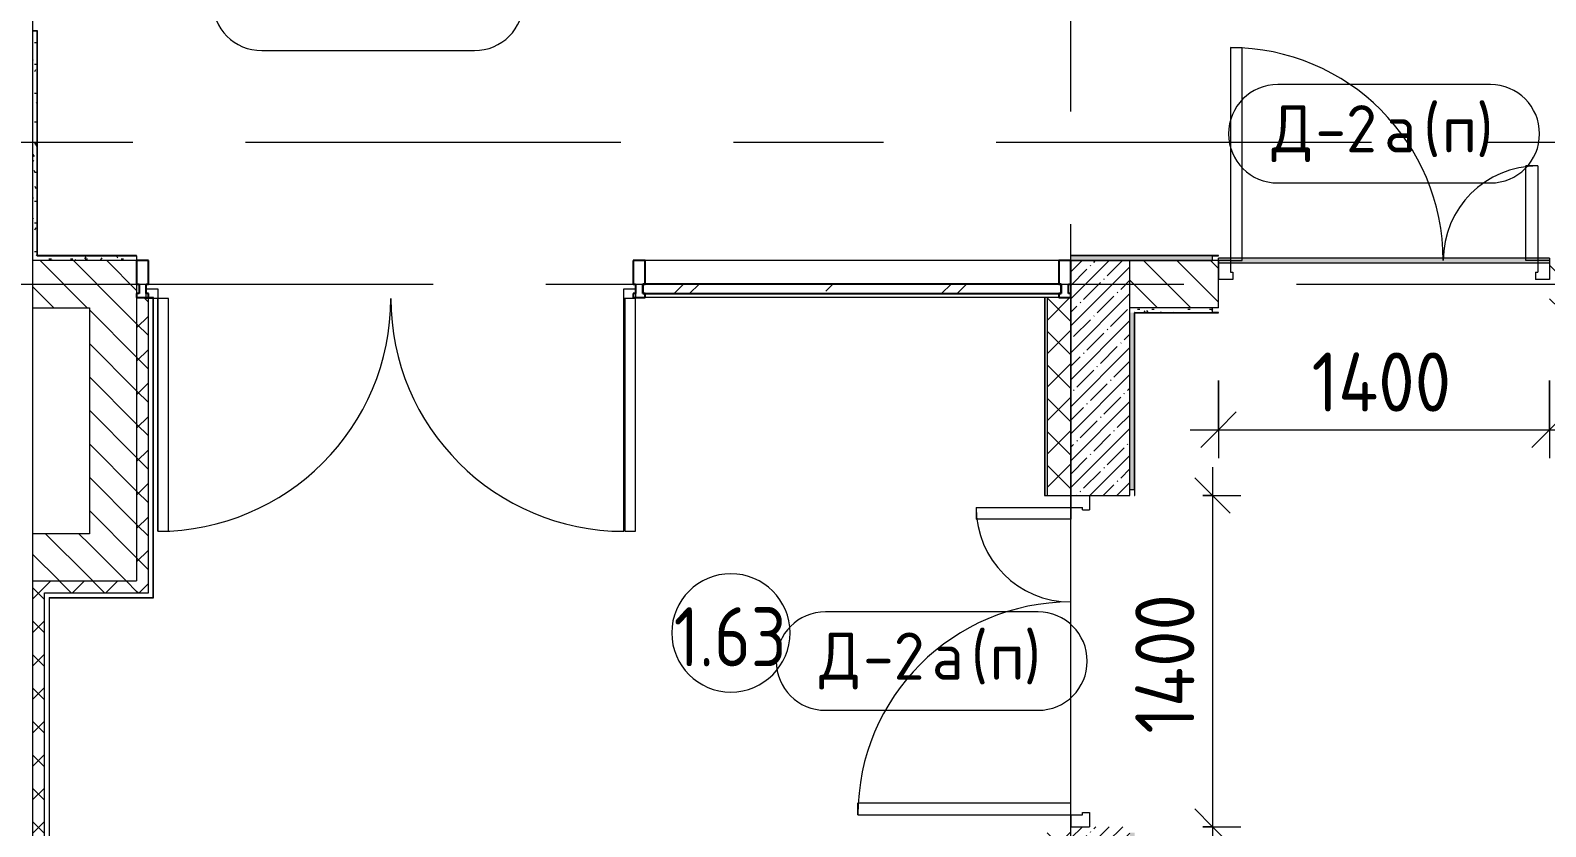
# Model space of a CAD drawing. Header units: millimetres. Extents: x 81459 to 274965, y -8553 to 29000.
# Drawn here: x 84960 to 91368, y 8206 to 11573 of the extents above; entities that cross this region are included whole.
import ezdxf

# ---------------------------------------------------------------- set-up
doc = ezdxf.new("R2010")
doc.units = ezdxf.units.MM
doc.linetypes.add('Осевая', pattern=[3175, 635, -476.25, 1587.5, -476.25])
for name, color, linetype, lineweight in [('A-ANNO-DIMS', 7, 'Continuous', 9), ('A-ANNO-DIMS-100', 7, 'Continuous', 9), ('A-AREA-IDEN', 7, 'Continuous', 9), ('A-DETL-GENF', 7, 'Continuous', 9), ('A-DOOR-IDEN', 7, 'Continuous', 9), ('A-GLAZ-CURT', 7, 'Continuous', 9), ('A-GLAZ-CURT-1', 7, 'Continuous', 25), ('A-GLAZ-CWMG', 7, 'Continuous', 9), ('A-GLAZ-CWMG-1', 7, 'Continuous', 25), ('A-WALL', 7, 'Continuous', 9), ('I-WALL', 7, 'Continuous', 9), ('Ограждение', 7, 'Continuous', 9), ('Оси', 7, 'Continuous', 9), ('Оси-2', 7, 'Осевая', 9), ('Поручни', 7, 'Continuous', 9)]:
    doc.layers.add(name, color=color, linetype=linetype, lineweight=lineweight)
for name, color, linetype, lineweight, true_color in [('A-DOOR-1', 1, 'Continuous', 9, 0xff0000), ('A-DOOR-2', 1, 'Continuous', 13, 0xff0000), ('A-DOOR-FRAM-1', 1, 'Continuous', 13, 0xff0000), ('A-WALL-1', 7, 'Continuous', 9, 0x3c3c3c), ('A-WALL-FNSH-1', 7, 'Continuous', 9, 0x3c3c3c)]:
    doc.layers.add(name, color=color, linetype=linetype, lineweight=lineweight, true_color=true_color)
doc.styles.add('GOST Common', font='GOST_Common.ttf', dxfattribs={"height": 200})
doc.styles.add('GOST Common_1', font='GOST_Common.ttf', dxfattribs={"width": 0.9, "height": 250})
doc.styles.add('ISOCPEUR', font='isocpeur.ttf', dxfattribs={"width": 0.9, "height": 250})
doc.dimstyles.new('ISO-2_5_0_9К_БОЛЬШОЙ', dxfattribs={"dimscale": 304.8, "dimtxt": 248.995294, "dimasz": 0.492126, "dimexe": 0.393701, "dimexo": 0.984252, "dimgap": 0, "dimtad": 1, "dimdec": 0, "dimrnd": 10, "dimzin": 0, "dimdsep": 46, "dimtxsty": 'ISOCPEUR', "dimblk1": 'OBLIQUE', "dimblk2": 'OBLIQUE', "dimsah": 1, "dimcen": 0.09, "dimdle": 0.393701, "dimazin": 0, "dimtfac": 1, "dimtdec": 4, "dimtix": 1, "dimtmove": 0, "dimatfit": 3, "dimfxl": 1, "dimtvp": 1, "dimtolj": 1, "dimtzin": 0, "dimarcsym": 2})
pattern_1 = [(135, (0, 0), (-70.71068, -70.71068), [])]
pattern_2 = [(45, (0, 0), (-70.71068, 70.71068), []), (135, (0, 0), (-70.71068, -70.71068), [])]
pattern_3 = [(0, (0, 0), (121.92, 30.48), [10.058, -81.382, 10.058, -81.382, -487.68]), (0, (0, 0), (121.92, 30.48), [-182.88, 10.058, -172.822, 10.058, -81.382, -213.36]), (0, (0, 0), (121.92, 30.48), [-457.2, 10.058, -50.902, 10.058, -142.342]), (120, (45.72, 15.24), (-87.356454, 90.345817), [10.058, -81.382, 10.058, -81.382, -487.68]), (120, (45.72, 15.24), (-87.356454, 90.345817), [-182.88, 10.058, -172.822, 10.058, -81.382, -213.36]), (120, (45.72, 15.24), (-87.356454, 90.345817), [-457.2, 10.058, -50.902, 10.058, -142.342]), (240, (60.96, 76.2), (-34.563546, -120.825817), [10.058, -81.382, 10.058, -81.382, -487.68]), (240, (60.96, 76.2), (-34.563546, -120.825817), [-182.88, 10.058, -172.822, 10.058, -81.382, -213.36]), (240, (60.96, 76.2), (-34.563546, -120.825817), [-457.2, 10.058, -50.902, 10.058, -142.342])]

# ---------------------------------------------------------------- blocks, each defined once
blk = doc.blocks.new('110_Дверь_СКБ_2Ст - Д-2а_п_ Из коридора на лестницу-32215424-План заполнения и маркировки дверных проемов 1 этажа в осях 23_1-33')
at = {"layer": 'A-DOOR-1'}
for centre, radius, start, end in [((-637.5, 125), 900, 0, 90), ((662.5, 125), 400, 90, 180)]:
    blk.add_arc(centre, radius, start, end, dxfattribs=at)
at = {"layer": 'A-DOOR-2'}
for p, q in [((-637.5, 1025), (-587.5, 1025)), ((-637.5, 1025), (-637.5, 125)), ((-587.5, 125), (-587.5, 1025)), ((662.5, 525), (612.5, 525)), ((612.5, 125), (612.5, 525)), ((662.5, 525), (662.5, 125)), ((-637.5, 125), (-587.5, 125)), ((662.5, 125), (612.5, 125))]:
    blk.add_line(p, q, dxfattribs=at)
at = {"layer": 'A-DOOR-FRAM-1'}
for p, q in [((-637.5, 125), (-687.5, 125)), ((-687.5, 125), (-687.5, 45)), ((-637.5, 125), (-637.5, 75)), ((-637.5, 75), (-627.5, 75)), ((-627.5, 75), (-627.5, 45)), ((652.5, 75), (662.5, 75)), ((652.5, 75), (652.5, 45)), ((712.5, 125), (662.5, 125)), ((662.5, 125), (662.5, 75)), ((712.5, 125), (712.5, 45)), ((-627.5, 45), (-687.5, 45)), ((712.5, 45), (652.5, 45))]:
    blk.add_line(p, q, dxfattribs=at)
blk = doc.blocks.new('Дверь_Витражная_остекление_ - ВВ-17 остекление-32475309-План заполнения и маркировки дверных проемов 1 этажа в осях 23_1-33')
at = {"layer": 'A-DETL-GENF'}
for p, q in [((-940, -20), (-985, -20)), ((-985, -20), (-985, -1005)), ((-940, -1005), (-940, -20)), ((990, -20), (990, -1005)), ((1035, -1005), (1035, -20)), ((-985, -1005), (-940, -1005)), ((990, -1005), (1035, -1005))]:
    blk.add_line(p, q, dxfattribs=at)
at = {"layer": 'A-DOOR-1'}
for p, q in [((-985, -1005), (-985, -20)), ((985, -1005), (985, -20))]:
    blk.add_line(p, q, dxfattribs=at)
for centre, start, end in [((-985, -20), 270, 0), ((985, -20), 180, 270)]:
    blk.add_arc(centre, 985, start, end, dxfattribs=at)
at = {"layer": 'A-DOOR-2'}
for p, q in [((-1035, 20), (-985, 20)), ((-1035, -20), (-1035, 20)), ((-985, 20), (-985, -20)), ((985, 20), (1035, 20)), ((985, -20), (985, 20)), ((1035, 20), (1035, -20)), ((-985, -20), (-1035, -20)), ((1035, -20), (985, -20))]:
    blk.add_line(p, q, dxfattribs=at)
blk = doc.blocks.new('Прямоугольный импост - Импост структурный с накладкой - 160мм Темный-30756008-План заполнения и маркировки дверных проемов 1 этажа в осях 23_1-33')
at = {"layer": 'A-GLAZ-CWMG-1'}
for p, q in [((-50, 0), (-50, 17)), ((-50, 17), (0, 17)), ((-40, 0), (-50, 0)), ((-40, -40), (-40, 0)), ((0, 0), (-10, 0)), ((-10, 0), (-10, -40)), ((0, 17), (0, 0)), ((-50, -140), (-50, -40)), ((-50, -40), (-40, -40)), ((-10, -40), (0, -40)), ((0, -40), (0, -140)), ((0, -140), (-50, -140))]:
    blk.add_line(p, q, dxfattribs=at)
blk = doc.blocks.new('Системная панель - Стекло - 40мм-32474674-План заполнения и маркировки дверных проемов 1 этажа в осях 23_1-33')
at = {"layer": 'A-GLAZ-CURT'}
h = blk.add_hatch(dxfattribs=at)
h.set_pattern_fill('FP_10', color=256, style=0, pattern_type=2)
h.set_pattern_definition([(45, (-88535, -10360), (-282.8427, 282.8427), [200, -600]), (45, (-88735, -10460), (-282.8427, 282.8427), [600, -200]), (45, (-88335, -10560), (-282.8427, 282.8427), [200, -600])])
h.paths.add_polyline_path([(885, 0), (885, 40), (-885, 40), (-885, 0)])
at = {"layer": 'A-GLAZ-CURT-1'}
for p, q in [((885, 40), (-885, 40)), ((-885, 40), (-885, 0)), ((-885, 0), (885, 0)), ((885, 0), (885, 40))]:
    blk.add_line(p, q, dxfattribs=at)
blk = doc.blocks.new('Прямоугольный импост - Импост структурный с накладкой - 160мм Темный-32475581-План заполнения и маркировки дверных проемов 1 этажа в осях 23_1-33')
at = {"layer": 'A-GLAZ-CWMG'}
for p, q in [((89310, 10600), (87560, 10600)), ((89250, 10443), (87560, 10443))]:
    blk.add_line(p, q, dxfattribs=at)
blk = doc.blocks.new('Прямоугольный импост - Импост структурный с накладкой - 160мм Темный-30755591-План заполнения и маркировки дверных проемов 1 этажа в осях 23_1-33')
at = {"layer": 'A-GLAZ-CWMG-1'}
for p, q in [((-25, 0), (-25, 17)), ((-25, 17), (25, 17)), ((-15, 0), (-25, 0)), ((-15, -40), (-15, 0)), ((25, 0), (15, 0)), ((15, 0), (15, -40)), ((25, 17), (25, 0)), ((-25, -140), (-25, -40)), ((-25, -40), (-15, -40)), ((15, -40), (25, -40)), ((25, -40), (25, -140)), ((25, -140), (-25, -140))]:
    blk.add_line(p, q, dxfattribs=at)
blk = doc.blocks.new('110_Дверь_СКБ_2Ст - Д-2а_п_ Из коридора на лестницу-32215207-План заполнения и маркировки дверных проемов 1 этажа в осях 23_1-33')
at = {"layer": 'A-DOOR-1'}
for centre, radius, start, end in [((-637.5, 100), 900, 0, 90), ((662.5, 100), 400, 90, 180)]:
    blk.add_arc(centre, radius, start, end, dxfattribs=at)
at = {"layer": 'A-DOOR-2'}
for p, q in [((-637.5, 1000), (-587.5, 1000)), ((-637.5, 1000), (-637.5, 100)), ((-587.5, 100), (-587.5, 1000)), ((662.5, 500), (612.5, 500)), ((612.5, 100), (612.5, 500)), ((662.5, 500), (662.5, 100)), ((-637.5, 100), (-587.5, 100)), ((662.5, 100), (612.5, 100))]:
    blk.add_line(p, q, dxfattribs=at)
at = {"layer": 'A-DOOR-FRAM-1'}
for p, q in [((-637.5, 100), (-687.5, 100)), ((-687.5, 100), (-687.5, 20)), ((-637.5, 100), (-637.5, 50)), ((712.5, 100), (662.5, 100)), ((662.5, 100), (662.5, 50)), ((712.5, 100), (712.5, 20)), ((-627.5, 20), (-687.5, 20)), ((-637.5, 50), (-627.5, 50)), ((-627.5, 50), (-627.5, 20)), ((652.5, 50), (662.5, 50)), ((652.5, 50), (652.5, 20)), ((712.5, 20), (652.5, 20))]:
    blk.add_line(p, q, dxfattribs=at)
blk = doc.blocks.new('Прямоугольный импост - Импост структурный с накладкой - 160мм Темный-32348142-План заполнения и маркировки дверных проемов 1 этажа в осях 23_1-33')
at = {"layer": 'A-GLAZ-CWMG-1'}
for p, q in [((0, 17), (-50, 17)), ((-50, 17), (-50, 0)), ((-50, 0), (-40, 0)), ((-40, 0), (-40, -40)), ((-10, -40), (-10, 0)), ((-10, 0), (0, 0)), ((0, 0), (0, 17)), ((-40, -40), (-50, -40)), ((-50, -40), (-50, -140)), ((0, -40), (-10, -40)), ((0, -140), (0, -40)), ((-50, -140), (0, -140))]:
    blk.add_line(p, q, dxfattribs=at)
blk = doc.blocks.new('Ограждение - Ограждение-32872100-План заполнения и маркировки дверных проемов 1 этажа в осях 23_1-33')
at = {"layer": 'Ограждение'}
blk.add_hatch(color=256, dxfattribs=at).paths.add_polyline_path([(91385, 10590), (91385, 10610), (89985, 10610), (89985, 10590)])
at = {"layer": 'Поручни'}
for p, q in [((89985, 10600), (89985, 10610)), ((91385, 10610), (89985, 10610)), ((89985, 10590), (91385, 10590)), ((91385, 10610), (91385, 10600))]:
    blk.add_line(p, q, dxfattribs=at)
blk = doc.blocks.new('DET_L_Линия разрыва - М100-30654842-План заполнения и маркировки дверных проемов 1 этажа в осях 23_1-33')
at = {"layer": 'A-DETL-GENF'}
blk.add_line((24079.7, 0), (12339.9, 0), dxfattribs=at)
blk = doc.blocks.new('М_двери - Типоразмер_рамка-25223575-План заполнения и маркировки дверных проемов 1 этажа в осях 23_1-33')
at = {"layer": 'A-DOOR-IDEN'}
for p, q in [((4.496, 2.08), (-4.496, 2.08)), ((-4.496, -2.08), (4.496, -2.08))]:
    blk.add_line(p, q, dxfattribs=at)
for centre, start, end in [((-4.496, 0), 90, 270), ((4.496, 0), 270, 90)]:
    blk.add_arc(centre, 2.08, start, end, dxfattribs=at)
blk = doc.blocks.new('Марка_Помещения - Номер-25198446-План заполнения и маркировки дверных проемов 1 этажа в осях 23_1-33')
at = {"layer": 'A-AREA-IDEN'}
for start, end in [(360, 180), (180, 360)]:
    blk.add_arc((0, 0), 2.5, start, end, dxfattribs=at)
blk = doc.blocks.new('DIMBLOCK37-План заполнения и маркировки дверных проемов 1 этажа в осях 23_1-33')
at = {"layer": 'A-ANNO-DIMS-100'}
for p, q in [((89985, 10092), (89985, 9764.5)), ((89985, 9884.5), (89985, 10092)), ((91385, 10092), (91385, 9764.5)), ((91385, 9884.5), (91385, 10092)), ((89865, 9884.5), (91505, 9884.5))]:
    blk.add_line(p, q, dxfattribs=at)
at = {"layer": 'A-ANNO-DIMS-100', "lineweight": 20}
for p, q in [((89985, 9884.5), (90060, 9959.5)), ((91385, 9884.5), (91460, 9959.5)), ((89985, 9884.5), (89910, 9809.5)), ((91385, 9884.5), (91310, 9809.5))]:
    blk.add_line(p, q, dxfattribs=at)
at = {"layer": 'A-ANNO-DIMS-100', "color": 0, "insert": (90378.5, 10211.1), "char_height": 250, "width": 735.494, "attachment_point": 1, "line_spacing_factor": 1.149209, "style": 'ISOCPEUR'}
blk.add_mtext('1400', dxfattribs=at)
blk = doc.blocks.new('_Oblique')
at = {"color": 0, "linetype": 'ByBlock', "lineweight": -2}
blk.add_line((-0.5, -0.5), (0.5, 0.5), dxfattribs=at)
blk = doc.blocks.new('DIMBLOCK38-План заполнения и маркировки дверных проемов 1 этажа в осях 23_1-33')
at = {"layer": 'A-ANNO-DIMS-100', "lineweight": 20}
for p, q in [((89959.5, 9606.1), (89884.5, 9681.1)), ((89959.5, 9606.1), (90034.5, 9531.1)), ((89959.5, 8206.1), (89884.5, 8281.1)), ((89959.5, 8206.1), (90034.5, 8131.1))]:
    blk.add_line(p, q, dxfattribs=at)
at = {"layer": 'A-ANNO-DIMS-100'}
for p, q in [((89959.5, 9726.1), (89959.5, 8086.1)), ((89918, 9606.1), (90079.5, 9606.1)), ((89959.5, 9606.1), (89918, 9606.1)), ((89918, 8206.1), (90079.5, 8206.1)), ((89959.5, 8206.1), (89918, 8206.1))]:
    blk.add_line(p, q, dxfattribs=at)
at = {"layer": 'A-ANNO-DIMS-100', "color": 0, "insert": (89632.9, 8599.6), "char_height": 250, "width": 735.494, "attachment_point": 1, "rotation": 90, "line_spacing_factor": 1.149209, "style": 'ISOCPEUR'}
blk.add_mtext('1400', dxfattribs=at)

msp = doc.modelspace()

# ---------------------------------------------------------------- hatches: boundary and pattern name
at = {"layer": 'I-WALL'}
h = msp.add_hatch(dxfattribs=at)
h.set_pattern_fill('FP_31', color=256, style=0, pattern_type=2)
h.set_pattern_definition(pattern_3)
h.paths.add_polyline_path([(84970.7, 10600), (84990, 10600), (84990, 11570), (84970.7, 11570), (84970.7, 10600.7)])
h = msp.add_hatch(dxfattribs=at)
h.set_pattern_fill('FP_4', color=256, style=0, pattern_type=2)
h.set_pattern_definition(pattern_1)
h.paths.add_polyline_path([(85410, 10400), (85410, 10600), (84970.7, 10599.4), (84970.7, 10400), (85210, 10400)])
h = msp.add_hatch(dxfattribs=at)
h.set_pattern_fill('FP_31', color=256, style=0, pattern_type=2)
h.set_pattern_definition(pattern_3)
h.paths.add_polyline_path([(85410, 10600), (85410, 10620), (84990, 10620), (84990, 10600)])
h = msp.add_hatch(dxfattribs=at)
h.set_pattern_fill('FP_31', color=256, style=0, pattern_type=2)
h.set_pattern_definition(pattern_3)
h.paths.add_polyline_path([(97399, 10600), (97398, 10620), (93460, 10620), (93460, 10600), (95205, 10600)])
h.paths.add_polyline_path([(92510, 10600), (92510, 10620), (91410, 10620), (91410, 10600)])
h.paths.add_polyline_path([(89960, 10600), (89960, 10620), (89359, 10620), (89359, 10600), (89887.9, 10600)])
h = msp.add_hatch(dxfattribs=at)
h.set_pattern_fill('FP_2', color=256, style=0, pattern_type=2)
h.set_pattern_definition([(45, (0, 0), (-57.024626, 57.024626), []), (45, (57.025, 0), (-57.024626, 57.024626), [100.806, -20.161, 3.353, -16.808])])
h.paths.add_polyline_path([(89610, 7700), (89610, 8206.1), (89360, 8206.1), (89360, 7700)])
h.paths.add_polyline_path([(89610, 9606.1), (89610, 10600), (89360, 10600), (89360, 9606.1)])
h = msp.add_hatch(dxfattribs=at)
h.set_pattern_fill('FP_4', color=256, style=0, pattern_type=2)
h.set_pattern_definition(pattern_1)
h.paths.add_polyline_path([(107130, 10400), (107130, 10600), (105095, 10600), (105095, 10400), (105839.1, 10400)])
h.paths.add_polyline_path([(103645, 10400), (103645, 10600), (101610, 10600), (101610, 10400)])
h.paths.add_polyline_path([(94210, 10400), (94210, 10600), (93460, 10600), (93460, 10400)])
h.paths.add_polyline_path([(92030, 10400), (92510, 10400), (92510, 10600), (91385, 10600), (91385, 10400), (91950, 10400)])
h.paths.add_polyline_path([(89985, 10400), (89985, 10600), (89610, 10600), (89610, 10400), (89887.9, 10400)])
h = msp.add_hatch(dxfattribs=at)
h.set_pattern_fill('FP_4', color=256, style=0, pattern_type=2)
h.set_pattern_definition(pattern_1)
h.paths.add_polyline_path([(85410, 9245), (85410, 10400), (85210, 10400), (85210, 9245)])
h = msp.add_hatch(dxfattribs=at)
h.set_pattern_fill('FP_5', color=256, style=0, pattern_type=2)
h.set_pattern_definition(pattern_2)
h.paths.add_polyline_path([(85410, 9195), (85460, 9195), (85460, 10443), (85410, 10443), (85410, 9245)])
h = msp.add_hatch(dxfattribs=at)
h.set_pattern_fill('FP_5', color=256, style=0, pattern_type=2)
h.set_pattern_definition(pattern_2)
h.paths.add_polyline_path([(89360, 7650), (89360, 8206.1), (89260, 8206.1), (89260, 7650)])
h.paths.add_polyline_path([(89260, 9606.1), (89360, 9606.1), (89360, 10443), (89260, 10443), (89260, 9963.3)])
h = msp.add_hatch(dxfattribs=at)
h.set_pattern_fill('FP_31', color=256, style=0, pattern_type=2)
h.set_pattern_definition(pattern_3)
h.paths.add_polyline_path([(91930, 10380), (91930, 10400), (91410, 10400), (91410, 10380), (91929, 10380)])
h.paths.add_polyline_path([(89610, 10380), (89960, 10380), (89960, 10400), (89610, 10400)])
h = msp.add_hatch(dxfattribs=at)
h.set_pattern_fill('FP_31', color=256, style=0, pattern_type=2)
h.set_pattern_definition(pattern_3)
h.paths.add_polyline_path([(89630, 150), (89630, 8181.1), (89610, 8181.1), (89610, 150)])
h.paths.add_polyline_path([(89610, 9631.1), (89630, 9631.1), (89630, 10380), (89610, 10380), (89610, 9963.3)])
h = msp.add_hatch(dxfattribs=at)
h.set_pattern_fill('FP_4', color=256, style=0, pattern_type=2)
h.set_pattern_definition(pattern_1)
h.paths.add_polyline_path([(84970.7, 9245), (85210, 9245), (85210, 9445), (84970.7, 9445)])
h = msp.add_hatch(dxfattribs=at)
h.set_pattern_fill('FP_5', color=256, style=0, pattern_type=2)
h.set_pattern_definition(pattern_2)
h.paths.add_polyline_path([(85410, 9195), (85410, 9245), (84970.7, 9244.3), (84970.7, 9195), (85020, 9195)])
h = msp.add_hatch(dxfattribs=at)
h.set_pattern_fill('FP_5', color=256, style=0, pattern_type=2)
h.set_pattern_definition(pattern_2)
h.paths.add_polyline_path([(85020, 7520), (85020, 9195), (84970.7, 9194.7), (84970.7, 7520)])

# ---------------------------------------------------------------- linework, layer by layer
at = {"layer": 'A-WALL'}
for p, q in [((84990, 10620), (84990, 11570)), ((84990, 10620), (85410, 10620)), ((89960, 10620), (89359, 10620)), ((89360, 10600), (89360, 9606.1)), ((85460, 9195), (85460, 10443)), ((89250, 10443), (89250, 9606.1)), ((89260, 10443), (89260, 9606.1)), ((89360, 9606.1), (89360, 10443)), ((89630, 10380), (89630, 10379)), ((89631, 10380), (89960, 10380)), ((85020, 9195), (85460, 9195)), ((85020, 7520), (85020, 9195)), ((85040, 9175), (85410, 9175)), ((85040, 9175), (85040, 7650))]:
    msp.add_line(p, q, dxfattribs=at)
at = {"layer": 'A-WALL-1'}
for p, q in [((84990, 11570), (84970.7, 11570)), ((85410, 10600), (84970.7, 10600)), ((85410, 10620), (85410, 9245)), ((89359, 10620), (89359, 10600)), ((89359, 10600), (89960, 10600)), ((89985, 10600), (89360, 10600)), ((89610, 9606.1), (89610, 10600)), ((89960, 10600), (89960, 10620)), ((89985, 10400), (89985, 10600)), ((84970.7, 10400), (85210, 10400)), ((85210, 10400), (85210, 9445)), ((85460, 10443), (85410, 10443)), ((89360, 10443), (89260, 10443)), ((89985, 10400), (89610, 10400)), ((89960, 10380), (89960, 10400)), ((89630, 9631.1), (89630, 10379)), ((89610, 9631.1), (89630, 9631.1)), ((89260, 9606.1), (89610, 9606.1)), ((85210, 9445), (84970.7, 9445)), ((84970.7, 9245), (85410, 9245))]:
    msp.add_line(p, q, dxfattribs=at)
at = {"layer": 'A-WALL-FNSH-1'}
for p, q in [((84991, 11571), (84970.7, 11571)), ((84991, 10620), (84991, 11571)), ((85410, 10621), (84990, 10621)), ((85410, 10620), (85410, 10621)), ((89985, 10621), (89359, 10621)), ((89359, 10621), (89359, 10620)), ((89960, 10620), (89985, 10620)), ((89985, 10620), (89985, 10621)), ((85481, 10443), (85460, 10443)), ((85480, 9175), (85480, 10443)), ((85481, 9174), (85481, 10443)), ((89260, 10443), (89249, 10443)), ((89249, 10443), (89249, 9606.1)), ((89630, 10379), (89985, 10379)), ((89631, 9606.1), (89631, 10380)), ((89985, 10380), (89960, 10380)), ((89985, 10379), (89985, 10380)), ((89630, 9631.1), (89630, 9606.1)), ((89249, 9606.1), (89260, 9606.1)), ((89630, 9606.1), (89631, 9606.1)), ((85041, 9174), (85481, 9174)), ((85041, 7650), (85041, 9174)), ((85410, 9175), (85480, 9175))]:
    msp.add_line(p, q, dxfattribs=at)
at = {"layer": 'I-WALL'}
msp.add_line((89631, 10380), (89630, 10380), dxfattribs=at)
at = {"layer": 'Оси'}
msp.add_line((83528.6, 10500), (86028.6, 10500), dxfattribs=at)
at = {"layer": 'Оси-2'}
for p, q in [((89360, 593.7), (89360, 19415.1)), ((84758.6, 11100), (120319, 11100)), ((86028.6, 10500), (120319, 10500))]:
    msp.add_line(p, q, dxfattribs=at)

# ---------------------------------------------------------------- block references
at = {"layer": 'A-AREA-IDEN', "xscale": 99.99999999999993, "yscale": 99.99999999999993, "zscale": 99.99999999999993}
msp.add_blockref('Марка_Помещения - Номер-25198446-План заполнения и маркировки дверных проемов 1 этажа в осях 23_1-33', (87922.9, 9025.4), dxfattribs=at)
at = {"layer": 'A-DETL-GENF', "rotation": 270.0000000000003}
msp.add_blockref('DET_L_Линия разрыва - М100-30654842-План заполнения и маркировки дверных проемов 1 этажа в осях 23_1-33', (84970.7, 27380.8), dxfattribs=at)
at = {"layer": 'A-DOOR-1'}
for name, p in [('110_Дверь_СКБ_2Ст - Д-2а_п_ Из коридора на лестницу-32215207-План заполнения и маркировки дверных проемов 1 этажа в осях 23_1-33', (90672.5, 10500)), ('Дверь_Витражная_остекление_ - ВВ-17 остекление-32475309-План заполнения и маркировки дверных проемов 1 этажа в осях 23_1-33', (86485, 10460))]:
    msp.add_blockref(name, p, dxfattribs=at)
at = {"layer": 'A-DOOR-1', "rotation": 90}
msp.add_blockref('110_Дверь_СКБ_2Ст - Д-2а_п_ Из коридора на лестницу-32215424-План заполнения и маркировки дверных проемов 1 этажа в осях 23_1-33', (89485, 8893.6), dxfattribs=at)
at = {"layer": 'A-DOOR-IDEN', "xscale": 99.99999999999993, "yscale": 99.99999999999993, "zscale": 99.99999999999993}
for p in [(86388.6, 11695.6), (90685, 11135.8), (88772.2, 8906.1)]:
    msp.add_blockref('М_двери - Типоразмер_рамка-25223575-План заполнения и маркировки дверных проемов 1 этажа в осях 23_1-33', p, dxfattribs=at)
at = {"layer": 'A-GLAZ-CURT'}
msp.add_blockref('Системная панель - Стекло - 40мм-32474674-План заполнения и маркировки дверных проемов 1 этажа в осях 23_1-33', (88435, 10460), dxfattribs=at)
at = {"layer": 'A-GLAZ-CWMG', "rotation": 180}
msp.add_blockref('Прямоугольный импост - Импост структурный с накладкой - 160мм Темный-32348142-План заполнения и маркировки дверных проемов 1 этажа в осях 23_1-33', (85410, 10460), dxfattribs=at)
at = {"layer": 'A-GLAZ-CWMG', "extrusion": (0, 0, -1), "rotation": 180}
for name, p in [('Прямоугольный импост - Импост структурный с накладкой - 160мм Темный-30755591-План заполнения и маркировки дверных проемов 1 этажа в осях 23_1-33', (-87535, 10460)), ('Прямоугольный импост - Импост структурный с накладкой - 160мм Темный-30756008-План заполнения и маркировки дверных проемов 1 этажа в осях 23_1-33', (-89360, 10460))]:
    msp.add_blockref(name, p, dxfattribs=at)
at = {"layer": 'A-GLAZ-CWMG'}
msp.add_blockref('Прямоугольный импост - Импост структурный с накладкой - 160мм Темный-32475581-План заполнения и маркировки дверных проемов 1 этажа в осях 23_1-33', (0, 0), dxfattribs=at)
at = {"layer": 'Поручни'}
msp.add_blockref('Ограждение - Ограждение-32872100-План заполнения и маркировки дверных проемов 1 этажа в осях 23_1-33', (0, 0), dxfattribs=at)

# ---------------------------------------------------------------- texts
at = {"layer": 'A-AREA-IDEN', "insert": (87681, 9134), "char_height": 250, "width": 606.076, "attachment_point": 1, "style": 'GOST Common_1'}
msp.add_mtext('1.63', dxfattribs=at)
at = {"layer": 'A-DOOR-IDEN', "char_height": 200, "attachment_point": 1, "style": 'GOST Common'}
for s, insert, width in [('\\fGOST Common|b0|i0|c204|p34|;Д', (90209.3, 11257), 224.472), ('-2', (90394.5, 11257), 352.742), ('\\fGOST Common|b0|i0|c204|p34|;(', (90850.9, 11257), 96.202), ('\\fGOST Common|b0|i0|c204|p34|;)', (91075.8, 11257), 96.202), ('\\fGOST Common|b0|i0|c204|p34|;а', (90685.5, 11257), 200.422), ('\\fGOST Common|b0|i0|c204|p34|;п', (90930.2, 11257), 176.371), ('\\fGOST Common|b0|i0|c204|p34|;(', (88938.1, 9027.3), 96.202), ('\\fGOST Common|b0|i0|c204|p34|;)', (89163, 9027.3), 96.202), ('\\fGOST Common|b0|i0|c204|p34|;Д', (88296.5, 9027.3), 224.472), ('-2', (88481.7, 9027.3), 352.742), ('\\fGOST Common|b0|i0|c204|p34|;а', (88772.7, 9027.3), 200.422), ('\\fGOST Common|b0|i0|c204|p34|;п', (89017.5, 9027.3), 176.371)]:
    msp.add_mtext(s, dxfattribs=dict(at, insert=insert, width=width))

# ---------------------------------------------------------------- dimensions: what is measured, and where the dimension line sits
at = {"layer": 'A-ANNO-DIMS'}
dim = msp.add_linear_dim(base=(91385, 9884.5), p1=(89985, 10392), p2=(91385, 10392), dimstyle='ISO-2_5_0_9К_БОЛЬШОЙ', override={"dimpost": '<>', "dimfxl": 1400}, dxfattribs=at)
dim.commit()
dim.dimension.update_dxf_attribs({"geometry": 'DIMBLOCK37-План заполнения и маркировки дверных проемов 1 этажа в осях 23_1-33', "text_midpoint": (90685, 10009.5)})
dim = msp.add_linear_dim(base=(89959.5, 8206.1), p1=(89618, 9606.1), p2=(89618, 8206.1), angle=90, dimstyle='ISO-2_5_0_9К_БОЛЬШОЙ', override={"dimpost": '<>', "dimfxl": 1400}, dxfattribs=at)
dim.commit()
dim.dimension.update_dxf_attribs({"geometry": 'DIMBLOCK38-План заполнения и маркировки дверных проемов 1 этажа в осях 23_1-33', "text_midpoint": (89834.5, 8906.1)})

doc.saveas('drawing.dxf')
